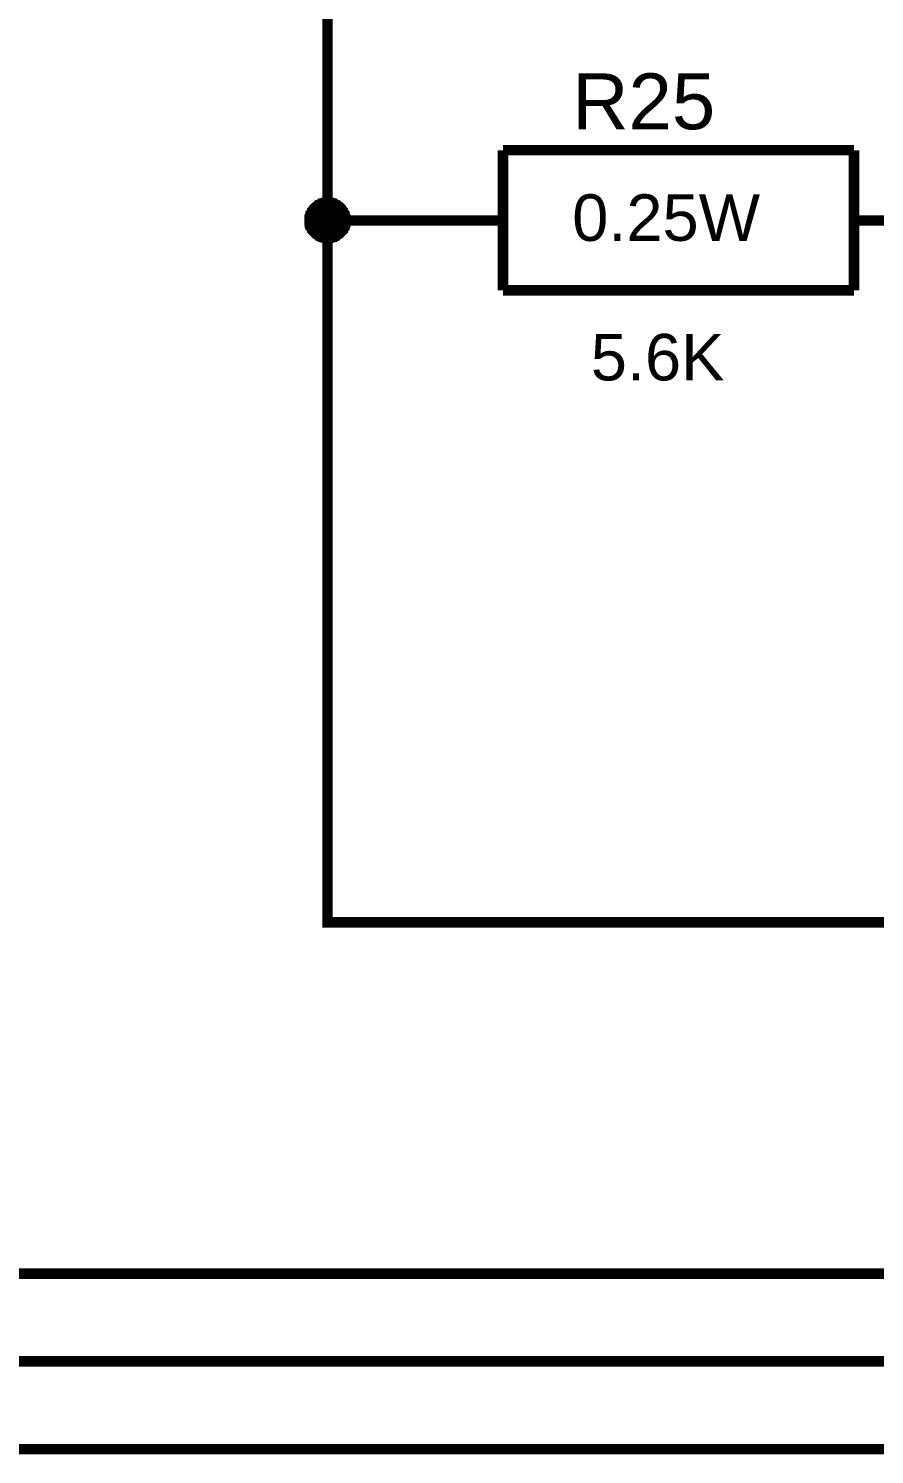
# Model space of a CAD drawing. Header units: millimetres. Extents: x -2024 to 917, y -725 to 13.
# Drawn here: x 763.42 to 787.51, y -313.94 to -273.33 of the extents above; entities that cross this region are included whole.
import ezdxf

# ---------------------------------------------------------------- set-up
doc = ezdxf.new("R2010")
doc.units = ezdxf.units.MM
doc.layers.add('Sheet', color=255, linetype='Continuous')
doc.styles.get("Standard").update_dxf_attribs({"font": 'arial.ttf'})

msp = doc.modelspace()

# ---------------------------------------------------------------- linework, layer by layer
at = {"layer": 'Sheet'}
for points, const_width in [([(799.424, -298.787), (789.427, -298.787), (771.933, -298.787), (771.933, -278.8), (771.933, -266.298), (771.933, -251.296), (778.189, -251.296)], 0.3), ([(776.931, -276.797), (776.931, -280.787)], 0.3), ([(786.928, -276.797), (776.931, -276.797)], 0.3), ([(786.928, -276.797), (786.928, -280.787)], 0.3), ([(771.42, -278.8), (771.42, -278.767), (771.42, -278.751), (771.42, -278.717), (771.436, -278.701), (771.436, -278.668), (771.436, -278.651), (771.453, -278.618), (771.453, -278.602), (771.469, -278.585), (771.486, -278.552), (771.502, -278.535), (771.502, -278.519), (771.519, -278.502), (771.535, -278.469), (771.552, -278.453), (771.569, -278.436), (771.585, -278.419), (771.602, -278.403), (771.635, -278.386), (771.651, -278.37), (771.668, -278.37), (771.684, -278.353), (771.717, -278.337), (771.734, -278.32), (771.751, -278.32), (771.784, -278.303), (771.8, -278.303), (771.833, -278.303), (771.85, -278.287), (771.883, -278.287), (771.9, -278.287), (771.933, -278.287)], 0.3), ([(771.42, -278.8), (771.42, -278.767), (771.42, -278.751), (771.42, -278.717), (771.436, -278.701), (771.436, -278.668), (771.436, -278.651), (771.453, -278.618), (771.453, -278.602), (771.469, -278.585), (771.486, -278.552), (771.502, -278.535), (771.502, -278.519), (771.519, -278.502), (771.535, -278.469), (771.552, -278.453), (771.569, -278.436), (771.585, -278.419), (771.602, -278.403), (771.635, -278.386), (771.651, -278.37), (771.668, -278.37), (771.684, -278.353), (771.717, -278.337), (771.734, -278.32), (771.751, -278.32), (771.784, -278.303), (771.8, -278.303), (771.833, -278.303), (771.85, -278.287), (771.883, -278.287), (771.9, -278.287), (771.933, -278.287)], 0.3), ([(771.42, -278.8), (771.42, -278.767), (771.42, -278.751), (771.42, -278.717), (771.436, -278.701), (771.436, -278.668), (771.436, -278.651), (771.453, -278.618), (771.453, -278.602), (771.469, -278.585), (771.486, -278.552), (771.502, -278.535), (771.502, -278.519), (771.519, -278.502), (771.535, -278.469), (771.552, -278.453), (771.569, -278.436), (771.585, -278.419), (771.602, -278.403), (771.635, -278.386), (771.651, -278.37), (771.668, -278.37), (771.684, -278.353), (771.717, -278.337), (771.734, -278.32), (771.751, -278.32), (771.784, -278.303), (771.8, -278.303), (771.833, -278.303), (771.85, -278.287), (771.883, -278.287), (771.9, -278.287), (771.933, -278.287)], 0.3), ([(771.42, -278.8), (771.42, -278.767), (771.42, -278.751), (771.42, -278.717), (771.436, -278.701), (771.436, -278.668), (771.436, -278.651), (771.453, -278.618), (771.453, -278.602), (771.469, -278.585), (771.486, -278.552), (771.502, -278.535), (771.502, -278.519), (771.519, -278.502), (771.535, -278.469), (771.552, -278.453), (771.569, -278.436), (771.585, -278.419), (771.602, -278.403), (771.635, -278.386), (771.651, -278.37), (771.668, -278.37), (771.684, -278.353), (771.717, -278.337), (771.734, -278.32), (771.751, -278.32), (771.784, -278.303), (771.8, -278.303), (771.833, -278.303), (771.85, -278.287), (771.883, -278.287), (771.9, -278.287), (771.933, -278.287)], 0.3), ([(771.933, -278.287), (771.933, -278.287)], 0.3), ([(771.933, -278.287), (771.966, -278.287), (771.982, -278.287), (772.015, -278.287), (772.032, -278.303), (772.065, -278.303), (772.082, -278.303), (772.115, -278.32), (772.131, -278.32), (772.148, -278.337), (772.181, -278.353), (772.197, -278.37), (772.214, -278.37), (772.231, -278.386), (772.264, -278.403), (772.28, -278.419), (772.297, -278.436), (772.313, -278.453), (772.33, -278.469), (772.346, -278.502), (772.363, -278.519), (772.363, -278.535), (772.38, -278.552), (772.396, -278.585), (772.413, -278.602), (772.413, -278.618), (772.429, -278.651), (772.429, -278.668), (772.429, -278.701), (772.446, -278.717), (772.446, -278.751), (772.446, -278.767), (772.446, -278.8)], 0.3), ([(771.933, -278.287), (771.933, -278.287)], 0.3), ([(771.933, -278.287), (771.966, -278.287), (771.982, -278.287), (772.015, -278.287), (772.032, -278.303), (772.065, -278.303), (772.082, -278.303), (772.115, -278.32), (772.131, -278.32), (772.148, -278.337), (772.181, -278.353), (772.197, -278.37), (772.214, -278.37), (772.231, -278.386), (772.264, -278.403), (772.28, -278.419), (772.297, -278.436), (772.313, -278.453), (772.33, -278.469), (772.346, -278.502), (772.363, -278.519), (772.363, -278.535), (772.38, -278.552), (772.396, -278.585), (772.413, -278.602), (772.413, -278.618), (772.429, -278.651), (772.429, -278.668), (772.429, -278.701), (772.446, -278.717), (772.446, -278.751), (772.446, -278.767), (772.446, -278.8)], 0.3), ([(771.933, -278.287), (771.933, -278.287)], 0.3), ([(771.933, -278.287), (771.966, -278.287), (771.982, -278.287), (772.015, -278.287), (772.032, -278.303), (772.065, -278.303), (772.082, -278.303), (772.115, -278.32), (772.131, -278.32), (772.148, -278.337), (772.181, -278.353), (772.197, -278.37), (772.214, -278.37), (772.231, -278.386), (772.264, -278.403), (772.28, -278.419), (772.297, -278.436), (772.313, -278.453), (772.33, -278.469), (772.346, -278.502), (772.363, -278.519), (772.363, -278.535), (772.38, -278.552), (772.396, -278.585), (772.413, -278.602), (772.413, -278.618), (772.429, -278.651), (772.429, -278.668), (772.429, -278.701), (772.446, -278.717), (772.446, -278.751), (772.446, -278.767), (772.446, -278.8)], 0.3), ([(771.933, -278.287), (771.933, -278.287)], 0.3), ([(771.933, -278.287), (771.966, -278.287), (771.982, -278.287), (772.015, -278.287), (772.032, -278.303), (772.065, -278.303), (772.082, -278.303), (772.115, -278.32), (772.131, -278.32), (772.148, -278.337), (772.181, -278.353), (772.197, -278.37), (772.214, -278.37), (772.231, -278.386), (772.264, -278.403), (772.28, -278.419), (772.297, -278.436), (772.313, -278.453), (772.33, -278.469), (772.346, -278.502), (772.363, -278.519), (772.363, -278.535), (772.38, -278.552), (772.396, -278.585), (772.413, -278.602), (772.413, -278.618), (772.429, -278.651), (772.429, -278.668), (772.429, -278.701), (772.446, -278.717), (772.446, -278.751), (772.446, -278.767), (772.446, -278.8)], 0.3), ([(771.42, -278.8), (771.42, -278.767), (771.42, -278.751), (771.42, -278.717), (771.436, -278.701), (771.436, -278.668), (771.436, -278.651), (771.453, -278.618), (771.453, -278.602), (771.469, -278.585), (771.486, -278.552), (771.502, -278.535), (771.502, -278.519), (771.519, -278.502), (771.535, -278.469), (771.552, -278.453), (771.569, -278.436), (771.585, -278.419), (771.602, -278.403), (771.635, -278.386), (771.651, -278.37), (771.668, -278.37), (771.684, -278.353), (771.717, -278.337), (771.734, -278.32), (771.751, -278.32), (771.784, -278.303), (771.8, -278.303), (771.833, -278.303), (771.85, -278.287), (771.883, -278.287), (771.9, -278.287), (771.933, -278.287)], 0.0991), ([(771.42, -278.8), (771.42, -278.767), (771.42, -278.751), (771.42, -278.717), (771.436, -278.701), (771.436, -278.668), (771.436, -278.651), (771.453, -278.618), (771.453, -278.602), (771.469, -278.585), (771.486, -278.552), (771.502, -278.535), (771.502, -278.519), (771.519, -278.502), (771.535, -278.469), (771.552, -278.453), (771.569, -278.436), (771.585, -278.419), (771.602, -278.403), (771.635, -278.386), (771.651, -278.37), (771.668, -278.37), (771.684, -278.353), (771.717, -278.337), (771.734, -278.32), (771.751, -278.32), (771.784, -278.303), (771.8, -278.303), (771.833, -278.303), (771.85, -278.287), (771.883, -278.287), (771.9, -278.287), (771.933, -278.287)], 0.0991), ([(771.42, -278.8), (771.42, -278.767), (771.42, -278.751), (771.42, -278.717), (771.436, -278.701), (771.436, -278.668), (771.436, -278.651), (771.453, -278.618), (771.453, -278.602), (771.469, -278.585), (771.486, -278.552), (771.502, -278.535), (771.502, -278.519), (771.519, -278.502), (771.535, -278.469), (771.552, -278.453), (771.569, -278.436), (771.585, -278.419), (771.602, -278.403), (771.635, -278.386), (771.651, -278.37), (771.668, -278.37), (771.684, -278.353), (771.717, -278.337), (771.734, -278.32), (771.751, -278.32), (771.784, -278.303), (771.8, -278.303), (771.833, -278.303), (771.85, -278.287), (771.883, -278.287), (771.9, -278.287), (771.933, -278.287)], 0.0991), ([(771.42, -278.8), (771.42, -278.767), (771.42, -278.751), (771.42, -278.717), (771.436, -278.701), (771.436, -278.668), (771.436, -278.651), (771.453, -278.618), (771.453, -278.602), (771.469, -278.585), (771.486, -278.552), (771.502, -278.535), (771.502, -278.519), (771.519, -278.502), (771.535, -278.469), (771.552, -278.453), (771.569, -278.436), (771.585, -278.419), (771.602, -278.403), (771.635, -278.386), (771.651, -278.37), (771.668, -278.37), (771.684, -278.353), (771.717, -278.337), (771.734, -278.32), (771.751, -278.32), (771.784, -278.303), (771.8, -278.303), (771.833, -278.303), (771.85, -278.287), (771.883, -278.287), (771.9, -278.287), (771.933, -278.287)], 0.0991), ([(771.933, -278.287), (771.933, -278.287)], 0.0991), ([(771.933, -278.287), (771.966, -278.287), (771.982, -278.287), (772.015, -278.287), (772.032, -278.303), (772.065, -278.303), (772.082, -278.303), (772.115, -278.32), (772.131, -278.32), (772.148, -278.337), (772.181, -278.353), (772.197, -278.37), (772.214, -278.37), (772.231, -278.386), (772.264, -278.403), (772.28, -278.419), (772.297, -278.436), (772.313, -278.453), (772.33, -278.469), (772.346, -278.502), (772.363, -278.519), (772.363, -278.535), (772.38, -278.552), (772.396, -278.585), (772.413, -278.602), (772.413, -278.618), (772.429, -278.651), (772.429, -278.668), (772.429, -278.701), (772.446, -278.717), (772.446, -278.751), (772.446, -278.767), (772.446, -278.8)], 0.0991), ([(771.933, -278.287), (771.933, -278.287)], 0.0991), ([(771.933, -278.287), (771.966, -278.287), (771.982, -278.287), (772.015, -278.287), (772.032, -278.303), (772.065, -278.303), (772.082, -278.303), (772.115, -278.32), (772.131, -278.32), (772.148, -278.337), (772.181, -278.353), (772.197, -278.37), (772.214, -278.37), (772.231, -278.386), (772.264, -278.403), (772.28, -278.419), (772.297, -278.436), (772.313, -278.453), (772.33, -278.469), (772.346, -278.502), (772.363, -278.519), (772.363, -278.535), (772.38, -278.552), (772.396, -278.585), (772.413, -278.602), (772.413, -278.618), (772.429, -278.651), (772.429, -278.668), (772.429, -278.701), (772.446, -278.717), (772.446, -278.751), (772.446, -278.767), (772.446, -278.8)], 0.0991), ([(771.933, -278.287), (771.933, -278.287)], 0.0991), ([(771.933, -278.287), (771.966, -278.287), (771.982, -278.287), (772.015, -278.287), (772.032, -278.303), (772.065, -278.303), (772.082, -278.303), (772.115, -278.32), (772.131, -278.32), (772.148, -278.337), (772.181, -278.353), (772.197, -278.37), (772.214, -278.37), (772.231, -278.386), (772.264, -278.403), (772.28, -278.419), (772.297, -278.436), (772.313, -278.453), (772.33, -278.469), (772.346, -278.502), (772.363, -278.519), (772.363, -278.535), (772.38, -278.552), (772.396, -278.585), (772.413, -278.602), (772.413, -278.618), (772.429, -278.651), (772.429, -278.668), (772.429, -278.701), (772.446, -278.717), (772.446, -278.751), (772.446, -278.767), (772.446, -278.8)], 0.0991), ([(771.933, -278.287), (771.933, -278.287)], 0.0991), ([(771.933, -278.287), (771.966, -278.287), (771.982, -278.287), (772.015, -278.287), (772.032, -278.303), (772.065, -278.303), (772.082, -278.303), (772.115, -278.32), (772.131, -278.32), (772.148, -278.337), (772.181, -278.353), (772.197, -278.37), (772.214, -278.37), (772.231, -278.386), (772.264, -278.403), (772.28, -278.419), (772.297, -278.436), (772.313, -278.453), (772.33, -278.469), (772.346, -278.502), (772.363, -278.519), (772.363, -278.535), (772.38, -278.552), (772.396, -278.585), (772.413, -278.602), (772.413, -278.618), (772.429, -278.651), (772.429, -278.668), (772.429, -278.701), (772.446, -278.717), (772.446, -278.751), (772.446, -278.767), (772.446, -278.8)], 0.0991), ([(771.933, -279.297), (771.9, -279.297), (771.883, -279.297), (771.85, -279.297), (771.833, -279.28), (771.8, -279.28), (771.784, -279.28), (771.751, -279.264), (771.734, -279.264), (771.717, -279.247), (771.684, -279.231), (771.668, -279.231), (771.651, -279.214), (771.635, -279.198), (771.602, -279.181), (771.585, -279.165), (771.569, -279.148), (771.552, -279.131), (771.535, -279.115), (771.519, -279.098), (771.502, -279.082), (771.502, -279.065), (771.486, -279.032), (771.469, -279.016), (771.453, -278.999), (771.453, -278.966), (771.436, -278.949), (771.436, -278.933), (771.436, -278.9), (771.42, -278.883), (771.42, -278.85), (771.42, -278.833), (771.42, -278.8)], 0.3), ([(771.42, -278.8), (771.42, -278.8)], 0.3), ([(771.933, -279.297), (771.9, -279.297), (771.883, -279.297), (771.85, -279.297), (771.833, -279.28), (771.8, -279.28), (771.784, -279.28), (771.751, -279.264), (771.734, -279.264), (771.717, -279.247), (771.684, -279.231), (771.668, -279.231), (771.651, -279.214), (771.635, -279.198), (771.602, -279.181), (771.585, -279.165), (771.569, -279.148), (771.552, -279.131), (771.535, -279.115), (771.519, -279.098), (771.502, -279.082), (771.502, -279.065), (771.486, -279.032), (771.469, -279.016), (771.453, -278.999), (771.453, -278.966), (771.436, -278.949), (771.436, -278.933), (771.436, -278.9), (771.42, -278.883), (771.42, -278.85), (771.42, -278.833), (771.42, -278.8)], 0.3), ([(771.42, -278.8), (771.42, -278.8)], 0.3), ([(771.933, -279.297), (771.9, -279.297), (771.883, -279.297), (771.85, -279.297), (771.833, -279.28), (771.8, -279.28), (771.784, -279.28), (771.751, -279.264), (771.734, -279.264), (771.717, -279.247), (771.684, -279.231), (771.668, -279.231), (771.651, -279.214), (771.635, -279.198), (771.602, -279.181), (771.585, -279.165), (771.569, -279.148), (771.552, -279.131), (771.535, -279.115), (771.519, -279.098), (771.502, -279.082), (771.502, -279.065), (771.486, -279.032), (771.469, -279.016), (771.453, -278.999), (771.453, -278.966), (771.436, -278.949), (771.436, -278.933), (771.436, -278.9), (771.42, -278.883), (771.42, -278.85), (771.42, -278.833), (771.42, -278.8)], 0.3), ([(771.42, -278.8), (771.42, -278.8)], 0.3), ([(771.933, -279.297), (771.9, -279.297), (771.883, -279.297), (771.85, -279.297), (771.833, -279.28), (771.8, -279.28), (771.784, -279.28), (771.751, -279.264), (771.734, -279.264), (771.717, -279.247), (771.684, -279.231), (771.668, -279.231), (771.651, -279.214), (771.635, -279.198), (771.602, -279.181), (771.585, -279.165), (771.569, -279.148), (771.552, -279.131), (771.535, -279.115), (771.519, -279.098), (771.502, -279.082), (771.502, -279.065), (771.486, -279.032), (771.469, -279.016), (771.453, -278.999), (771.453, -278.966), (771.436, -278.949), (771.436, -278.933), (771.436, -278.9), (771.42, -278.883), (771.42, -278.85), (771.42, -278.833), (771.42, -278.8)], 0.3), ([(771.42, -278.8), (771.42, -278.8)], 0.3), ([(771.933, -279.297), (771.9, -279.297), (771.883, -279.297), (771.85, -279.297), (771.833, -279.28), (771.8, -279.28), (771.784, -279.28), (771.751, -279.264), (771.734, -279.264), (771.717, -279.247), (771.684, -279.231), (771.668, -279.231), (771.651, -279.214), (771.635, -279.198), (771.602, -279.181), (771.585, -279.165), (771.569, -279.148), (771.552, -279.131), (771.535, -279.115), (771.519, -279.098), (771.502, -279.082), (771.502, -279.065), (771.486, -279.032), (771.469, -279.016), (771.453, -278.999), (771.453, -278.966), (771.436, -278.949), (771.436, -278.933), (771.436, -278.9), (771.42, -278.883), (771.42, -278.85), (771.42, -278.833), (771.42, -278.8)], 0.0991), ([(771.42, -278.8), (771.42, -278.8)], 0.0991), ([(771.933, -279.297), (771.9, -279.297), (771.883, -279.297), (771.85, -279.297), (771.833, -279.28), (771.8, -279.28), (771.784, -279.28), (771.751, -279.264), (771.734, -279.264), (771.717, -279.247), (771.684, -279.231), (771.668, -279.231), (771.651, -279.214), (771.635, -279.198), (771.602, -279.181), (771.585, -279.165), (771.569, -279.148), (771.552, -279.131), (771.535, -279.115), (771.519, -279.098), (771.502, -279.082), (771.502, -279.065), (771.486, -279.032), (771.469, -279.016), (771.453, -278.999), (771.453, -278.966), (771.436, -278.949), (771.436, -278.933), (771.436, -278.9), (771.42, -278.883), (771.42, -278.85), (771.42, -278.833), (771.42, -278.8)], 0.0991), ([(771.42, -278.8), (771.42, -278.8)], 0.0991), ([(771.933, -279.297), (771.9, -279.297), (771.883, -279.297), (771.85, -279.297), (771.833, -279.28), (771.8, -279.28), (771.784, -279.28), (771.751, -279.264), (771.734, -279.264), (771.717, -279.247), (771.684, -279.231), (771.668, -279.231), (771.651, -279.214), (771.635, -279.198), (771.602, -279.181), (771.585, -279.165), (771.569, -279.148), (771.552, -279.131), (771.535, -279.115), (771.519, -279.098), (771.502, -279.082), (771.502, -279.065), (771.486, -279.032), (771.469, -279.016), (771.453, -278.999), (771.453, -278.966), (771.436, -278.949), (771.436, -278.933), (771.436, -278.9), (771.42, -278.883), (771.42, -278.85), (771.42, -278.833), (771.42, -278.8)], 0.0991), ([(771.42, -278.8), (771.42, -278.8)], 0.0991), ([(771.933, -279.297), (771.9, -279.297), (771.883, -279.297), (771.85, -279.297), (771.833, -279.28), (771.8, -279.28), (771.784, -279.28), (771.751, -279.264), (771.734, -279.264), (771.717, -279.247), (771.684, -279.231), (771.668, -279.231), (771.651, -279.214), (771.635, -279.198), (771.602, -279.181), (771.585, -279.165), (771.569, -279.148), (771.552, -279.131), (771.535, -279.115), (771.519, -279.098), (771.502, -279.082), (771.502, -279.065), (771.486, -279.032), (771.469, -279.016), (771.453, -278.999), (771.453, -278.966), (771.436, -278.949), (771.436, -278.933), (771.436, -278.9), (771.42, -278.883), (771.42, -278.85), (771.42, -278.833), (771.42, -278.8)], 0.0991), ([(771.42, -278.8), (771.42, -278.8)], 0.0991), ([(774.432, -278.8), (771.933, -278.8)], 0.3), ([(772.446, -278.8), (772.446, -278.833), (772.446, -278.85), (772.446, -278.883), (772.429, -278.9), (772.429, -278.933), (772.429, -278.949), (772.413, -278.966), (772.413, -278.999), (772.396, -279.016), (772.38, -279.032), (772.363, -279.065), (772.363, -279.082), (772.346, -279.098), (772.33, -279.115), (772.313, -279.131), (772.297, -279.148), (772.28, -279.165), (772.264, -279.181), (772.231, -279.198), (772.214, -279.214), (772.197, -279.231), (772.181, -279.231), (772.148, -279.247), (772.131, -279.264), (772.115, -279.264), (772.082, -279.28), (772.065, -279.28), (772.032, -279.28), (772.015, -279.297), (771.982, -279.297), (771.966, -279.297), (771.933, -279.297)], 0.3), ([(772.446, -278.8), (772.446, -278.833), (772.446, -278.85), (772.446, -278.883), (772.429, -278.9), (772.429, -278.933), (772.429, -278.949), (772.413, -278.966), (772.413, -278.999), (772.396, -279.016), (772.38, -279.032), (772.363, -279.065), (772.363, -279.082), (772.346, -279.098), (772.33, -279.115), (772.313, -279.131), (772.297, -279.148), (772.28, -279.165), (772.264, -279.181), (772.231, -279.198), (772.214, -279.214), (772.197, -279.231), (772.181, -279.231), (772.148, -279.247), (772.131, -279.264), (772.115, -279.264), (772.082, -279.28), (772.065, -279.28), (772.032, -279.28), (772.015, -279.297), (771.982, -279.297), (771.966, -279.297), (771.933, -279.297)], 0.3), ([(772.446, -278.8), (772.446, -278.833), (772.446, -278.85), (772.446, -278.883), (772.429, -278.9), (772.429, -278.933), (772.429, -278.949), (772.413, -278.966), (772.413, -278.999), (772.396, -279.016), (772.38, -279.032), (772.363, -279.065), (772.363, -279.082), (772.346, -279.098), (772.33, -279.115), (772.313, -279.131), (772.297, -279.148), (772.28, -279.165), (772.264, -279.181), (772.231, -279.198), (772.214, -279.214), (772.197, -279.231), (772.181, -279.231), (772.148, -279.247), (772.131, -279.264), (772.115, -279.264), (772.082, -279.28), (772.065, -279.28), (772.032, -279.28), (772.015, -279.297), (771.982, -279.297), (771.966, -279.297), (771.933, -279.297)], 0.3), ([(772.446, -278.8), (772.446, -278.833), (772.446, -278.85), (772.446, -278.883), (772.429, -278.9), (772.429, -278.933), (772.429, -278.949), (772.413, -278.966), (772.413, -278.999), (772.396, -279.016), (772.38, -279.032), (772.363, -279.065), (772.363, -279.082), (772.346, -279.098), (772.33, -279.115), (772.313, -279.131), (772.297, -279.148), (772.28, -279.165), (772.264, -279.181), (772.231, -279.198), (772.214, -279.214), (772.197, -279.231), (772.181, -279.231), (772.148, -279.247), (772.131, -279.264), (772.115, -279.264), (772.082, -279.28), (772.065, -279.28), (772.032, -279.28), (772.015, -279.297), (771.982, -279.297), (771.966, -279.297), (771.933, -279.297)], 0.3), ([(772.446, -278.8), (772.446, -278.833), (772.446, -278.85), (772.446, -278.883), (772.429, -278.9), (772.429, -278.933), (772.429, -278.949), (772.413, -278.966), (772.413, -278.999), (772.396, -279.016), (772.38, -279.032), (772.363, -279.065), (772.363, -279.082), (772.346, -279.098), (772.33, -279.115), (772.313, -279.131), (772.297, -279.148), (772.28, -279.165), (772.264, -279.181), (772.231, -279.198), (772.214, -279.214), (772.197, -279.231), (772.181, -279.231), (772.148, -279.247), (772.131, -279.264), (772.115, -279.264), (772.082, -279.28), (772.065, -279.28), (772.032, -279.28), (772.015, -279.297), (771.982, -279.297), (771.966, -279.297), (771.933, -279.297)], 0.0991), ([(772.446, -278.8), (772.446, -278.833), (772.446, -278.85), (772.446, -278.883), (772.429, -278.9), (772.429, -278.933), (772.429, -278.949), (772.413, -278.966), (772.413, -278.999), (772.396, -279.016), (772.38, -279.032), (772.363, -279.065), (772.363, -279.082), (772.346, -279.098), (772.33, -279.115), (772.313, -279.131), (772.297, -279.148), (772.28, -279.165), (772.264, -279.181), (772.231, -279.198), (772.214, -279.214), (772.197, -279.231), (772.181, -279.231), (772.148, -279.247), (772.131, -279.264), (772.115, -279.264), (772.082, -279.28), (772.065, -279.28), (772.032, -279.28), (772.015, -279.297), (771.982, -279.297), (771.966, -279.297), (771.933, -279.297)], 0.0991), ([(772.446, -278.8), (772.446, -278.833), (772.446, -278.85), (772.446, -278.883), (772.429, -278.9), (772.429, -278.933), (772.429, -278.949), (772.413, -278.966), (772.413, -278.999), (772.396, -279.016), (772.38, -279.032), (772.363, -279.065), (772.363, -279.082), (772.346, -279.098), (772.33, -279.115), (772.313, -279.131), (772.297, -279.148), (772.28, -279.165), (772.264, -279.181), (772.231, -279.198), (772.214, -279.214), (772.197, -279.231), (772.181, -279.231), (772.148, -279.247), (772.131, -279.264), (772.115, -279.264), (772.082, -279.28), (772.065, -279.28), (772.032, -279.28), (772.015, -279.297), (771.982, -279.297), (771.966, -279.297), (771.933, -279.297)], 0.0991), ([(772.446, -278.8), (772.446, -278.833), (772.446, -278.85), (772.446, -278.883), (772.429, -278.9), (772.429, -278.933), (772.429, -278.949), (772.413, -278.966), (772.413, -278.999), (772.396, -279.016), (772.38, -279.032), (772.363, -279.065), (772.363, -279.082), (772.346, -279.098), (772.33, -279.115), (772.313, -279.131), (772.297, -279.148), (772.28, -279.165), (772.264, -279.181), (772.231, -279.198), (772.214, -279.214), (772.197, -279.231), (772.181, -279.231), (772.148, -279.247), (772.131, -279.264), (772.115, -279.264), (772.082, -279.28), (772.065, -279.28), (772.032, -279.28), (772.015, -279.297), (771.982, -279.297), (771.966, -279.297), (771.933, -279.297)], 0.0991), ([(772.446, -278.8), (772.446, -278.8), (772.446, -278.8), (772.446, -278.8), (772.446, -278.8), (772.446, -278.8), (772.446, -278.8), (772.446, -278.8), (772.446, -278.8), (772.446, -278.8), (772.446, -278.8), (772.446, -278.8), (772.446, -278.8), (772.446, -278.8), (772.446, -278.8), (772.446, -278.8), (772.446, -278.8), (772.446, -278.8), (772.446, -278.8), (772.446, -278.8), (772.446, -278.8), (772.446, -278.8), (772.446, -278.8), (772.446, -278.8), (772.446, -278.8), (772.446, -278.8), (772.446, -278.8), (772.446, -278.8), (772.446, -278.8), (772.446, -278.8), (772.446, -278.8), (772.446, -278.8), (772.446, -278.8)], 0.3), ([(772.446, -278.8), (772.446, -278.8)], 0.3), ([(772.446, -278.8), (772.446, -278.8), (772.446, -278.8), (772.446, -278.8), (772.446, -278.8), (772.446, -278.8), (772.446, -278.8), (772.446, -278.8), (772.446, -278.8), (772.446, -278.8), (772.446, -278.8), (772.446, -278.8), (772.446, -278.8), (772.446, -278.8), (772.446, -278.8), (772.446, -278.8), (772.446, -278.8), (772.446, -278.8), (772.446, -278.8), (772.446, -278.8), (772.446, -278.8), (772.446, -278.8), (772.446, -278.8), (772.446, -278.8), (772.446, -278.8), (772.446, -278.8), (772.446, -278.8), (772.446, -278.8), (772.446, -278.8), (772.446, -278.8), (772.446, -278.8), (772.446, -278.8), (772.446, -278.8)], 0.3), ([(772.446, -278.8), (772.446, -278.8)], 0.3), ([(772.446, -278.8), (772.446, -278.8), (772.446, -278.8), (772.446, -278.8), (772.446, -278.8), (772.446, -278.8), (772.446, -278.8), (772.446, -278.8), (772.446, -278.8), (772.446, -278.8), (772.446, -278.8), (772.446, -278.8), (772.446, -278.8), (772.446, -278.8), (772.446, -278.8), (772.446, -278.8), (772.446, -278.8), (772.446, -278.8), (772.446, -278.8), (772.446, -278.8), (772.446, -278.8), (772.446, -278.8), (772.446, -278.8), (772.446, -278.8), (772.446, -278.8), (772.446, -278.8), (772.446, -278.8), (772.446, -278.8), (772.446, -278.8), (772.446, -278.8), (772.446, -278.8), (772.446, -278.8), (772.446, -278.8)], 0.3), ([(772.446, -278.8), (772.446, -278.8)], 0.3), ([(772.446, -278.8), (772.446, -278.8), (772.446, -278.8), (772.446, -278.8), (772.446, -278.8), (772.446, -278.8), (772.446, -278.8), (772.446, -278.8), (772.446, -278.8), (772.446, -278.8), (772.446, -278.8), (772.446, -278.8), (772.446, -278.8), (772.446, -278.8), (772.446, -278.8), (772.446, -278.8), (772.446, -278.8), (772.446, -278.8), (772.446, -278.8), (772.446, -278.8), (772.446, -278.8), (772.446, -278.8), (772.446, -278.8), (772.446, -278.8), (772.446, -278.8), (772.446, -278.8), (772.446, -278.8), (772.446, -278.8), (772.446, -278.8), (772.446, -278.8), (772.446, -278.8), (772.446, -278.8), (772.446, -278.8)], 0.3), ([(772.446, -278.8), (772.446, -278.8)], 0.3), ([(772.446, -278.8), (772.446, -278.8), (772.446, -278.8), (772.446, -278.8), (772.446, -278.8), (772.446, -278.8), (772.446, -278.8), (772.446, -278.8), (772.446, -278.8), (772.446, -278.8), (772.446, -278.8), (772.446, -278.8), (772.446, -278.8), (772.446, -278.8), (772.446, -278.8), (772.446, -278.8), (772.446, -278.8), (772.446, -278.8), (772.446, -278.8), (772.446, -278.8), (772.446, -278.8), (772.446, -278.8), (772.446, -278.8), (772.446, -278.8), (772.446, -278.8), (772.446, -278.8), (772.446, -278.8), (772.446, -278.8), (772.446, -278.8), (772.446, -278.8), (772.446, -278.8), (772.446, -278.8), (772.446, -278.8)], 0.0991), ([(772.446, -278.8), (772.446, -278.8)], 0.0991), ([(772.446, -278.8), (772.446, -278.8), (772.446, -278.8), (772.446, -278.8), (772.446, -278.8), (772.446, -278.8), (772.446, -278.8), (772.446, -278.8), (772.446, -278.8), (772.446, -278.8), (772.446, -278.8), (772.446, -278.8), (772.446, -278.8), (772.446, -278.8), (772.446, -278.8), (772.446, -278.8), (772.446, -278.8), (772.446, -278.8), (772.446, -278.8), (772.446, -278.8), (772.446, -278.8), (772.446, -278.8), (772.446, -278.8), (772.446, -278.8), (772.446, -278.8), (772.446, -278.8), (772.446, -278.8), (772.446, -278.8), (772.446, -278.8), (772.446, -278.8), (772.446, -278.8), (772.446, -278.8), (772.446, -278.8)], 0.0991), ([(772.446, -278.8), (772.446, -278.8)], 0.0991), ([(772.446, -278.8), (772.446, -278.8), (772.446, -278.8), (772.446, -278.8), (772.446, -278.8), (772.446, -278.8), (772.446, -278.8), (772.446, -278.8), (772.446, -278.8), (772.446, -278.8), (772.446, -278.8), (772.446, -278.8), (772.446, -278.8), (772.446, -278.8), (772.446, -278.8), (772.446, -278.8), (772.446, -278.8), (772.446, -278.8), (772.446, -278.8), (772.446, -278.8), (772.446, -278.8), (772.446, -278.8), (772.446, -278.8), (772.446, -278.8), (772.446, -278.8), (772.446, -278.8), (772.446, -278.8), (772.446, -278.8), (772.446, -278.8), (772.446, -278.8), (772.446, -278.8), (772.446, -278.8), (772.446, -278.8)], 0.0991), ([(772.446, -278.8), (772.446, -278.8)], 0.0991), ([(772.446, -278.8), (772.446, -278.8), (772.446, -278.8), (772.446, -278.8), (772.446, -278.8), (772.446, -278.8), (772.446, -278.8), (772.446, -278.8), (772.446, -278.8), (772.446, -278.8), (772.446, -278.8), (772.446, -278.8), (772.446, -278.8), (772.446, -278.8), (772.446, -278.8), (772.446, -278.8), (772.446, -278.8), (772.446, -278.8), (772.446, -278.8), (772.446, -278.8), (772.446, -278.8), (772.446, -278.8), (772.446, -278.8), (772.446, -278.8), (772.446, -278.8), (772.446, -278.8), (772.446, -278.8), (772.446, -278.8), (772.446, -278.8), (772.446, -278.8), (772.446, -278.8), (772.446, -278.8), (772.446, -278.8)], 0.0991), ([(772.446, -278.8), (772.446, -278.8)], 0.0991), ([(776.931, -278.8), (774.432, -278.8)], 0.3), ([(786.928, -278.8), (789.427, -278.8)], 0.3), ([(786.928, -280.787), (776.931, -280.787)], 0.3), ([(876.883, -308.788), (743.2, -308.788), (602.019, -308.788)], 0.3), ([(876.883, -311.289), (751.939, -311.289), (602.019, -311.289)], 0.3), ([(876.883, -313.789), (734.461, -313.789), (602.019, -313.789)], 0.3)]:
    msp.add_lwpolyline(points, dxfattribs=dict(at, const_width=const_width))
at = {"layer": 'Sheet', "const_width": 0.508}
msp.add_lwpolyline([(771.689, -278.786, 1), (772.197, -278.786, 1)], format="xyb", close=True, dxfattribs=at)

# ---------------------------------------------------------------- texts
at = {"layer": 'Sheet'}
for s, height, p in [('R25', 1.5897, (778.901, -276.201)), ('0.25W', 1.3247, (778.901, -279.38)), ('5.6K', 1.3247, (779.43, -283.354))]:
    msp.add_text(s, height=height, dxfattribs=at).set_placement(p)

doc.saveas('drawing.dxf')
